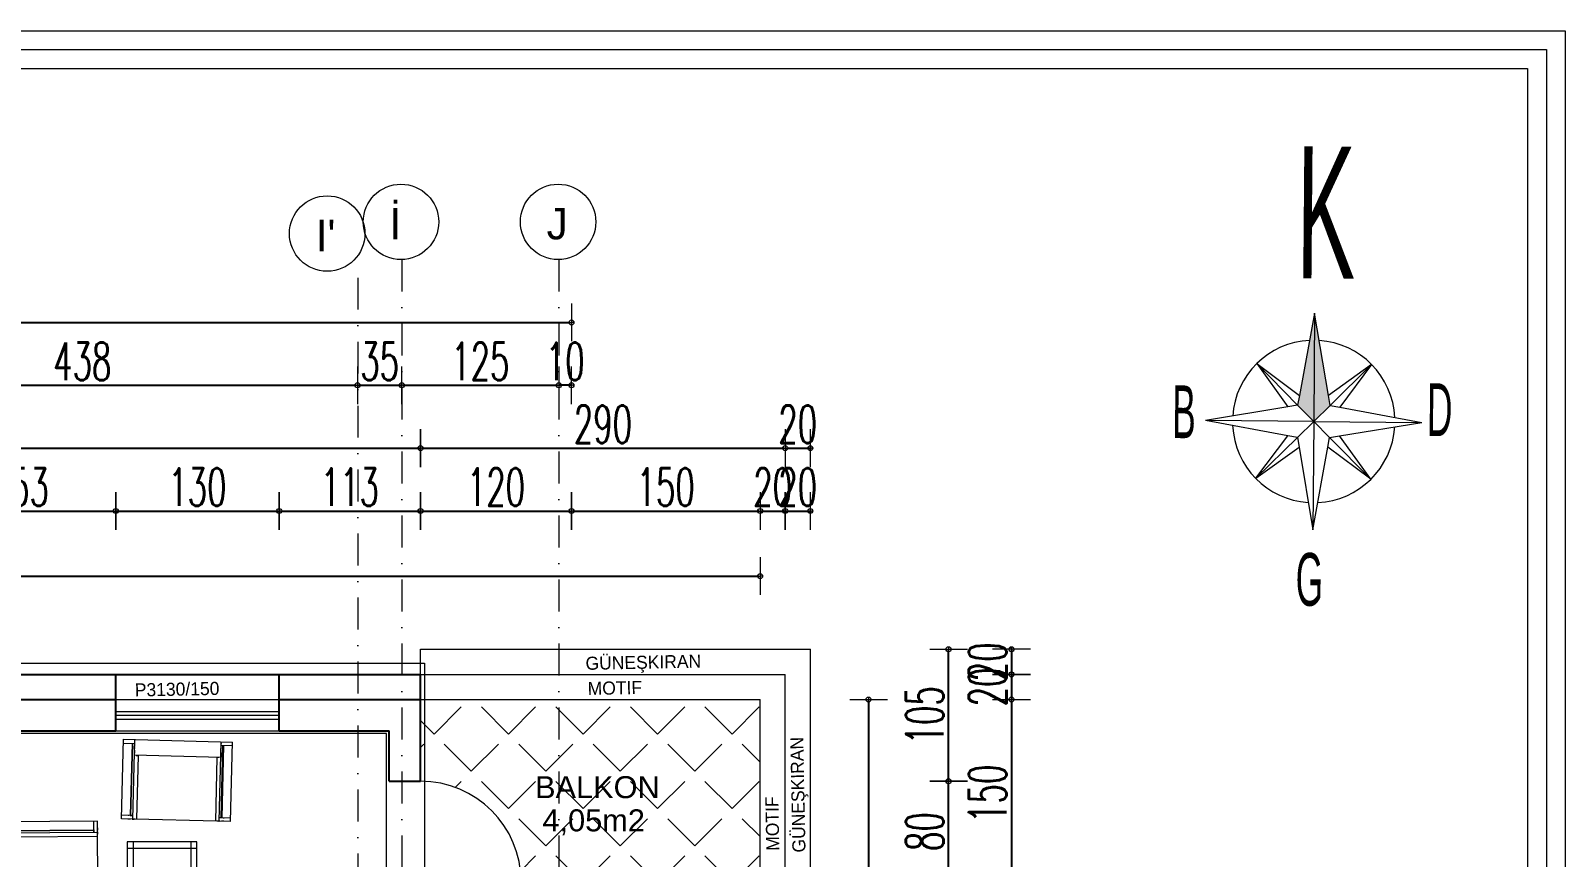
# Model space of a CAD drawing. Header units: millimetres. Extents: x -16104 to 67872, y -88009 to 12107.
# Drawn here: x 19817 to 21038, y 11449 to 12107 of the extents above; entities that cross this region are included whole.
import ezdxf

# ---------------------------------------------------------------- set-up
doc = ezdxf.new("R2010")
doc.units = ezdxf.units.MM
doc.linetypes.add('ACAD_ISO07W100', pattern=[3, 0, -3])
doc.linetypes.add('DASHDOTX2', pattern=[50.8, 25.4, -12.7, 0, -12.7])
doc.layers.get('0').update_dxf_attribs({"color": 241})
for name, color, linetype, lineweight in [('AKS', 1, 'ACAD_ISO07W100', 5), ('akslar', 144, 'Continuous', 20), ('bacas', 11, 'Continuous', 5), ('balkon', 6, 'Continuous', 5), ('c05', 32, 'Continuous', 13), ('duvar', 123, 'Continuous', 25), ('emsal&kolon', 1, 'Continuous', 5), ('kapı', 3, 'Continuous', 5), ('MEKAN ADI', 31, 'Continuous', 5), ('OLCU', 54, 'Continuous', 13), ('PAFTA ADI', 41, 'Continuous', 5), ('pencere', 5, 'Continuous', 5), ('POZ', 36, 'Continuous', 18), ('SıVA', 40, 'Continuous', 9), ('tefriş', 30, 'Continuous', 5), ('ÇİZGİ', 253, 'Continuous', 18), ('ÖLÇÜ', 252, 'Continuous', 20)]:
    doc.layers.add(name, color=color, linetype=linetype, lineweight=lineweight)
doc.styles.add('DIM', font='Txttw.shx', dxfattribs={"width": 0.6})
doc.styles.add('M2', font='stylu.ttf', dxfattribs={"height": 10})
doc.styles.add('MEKAN ADI', font='stylu.ttf', dxfattribs={"width": 0.5, "height": 25})
doc.dimstyles.new('50', dxfattribs={"dimscale": 0, "dimtxt": 30, "dimasz": 1, "dimexe": 0, "dimexo": 2, "dimgap": 4, "dimtad": 1, "dimdec": 0, "dimzin": 0, "dimdsep": 46, "dimtxsty": 'DIM', "dimblk1": 'DOT', "dimblk2": 'DOT', "dimsah": 1, "dimcen": 1.5, "dimdle": 3, "dimse1": 1, "dimse2": 1, "dimclrd": 256, "dimclre": 9, "dimclrt": 256, "dimadec": 0, "dimazin": 0, "dimtfac": 0.24, "dimtdec": 0, "dimtix": 1, "dimtmove": 2, "dimatfit": 3, "dimldrblk": 'DOT', "dimfxl": 0, "dimtolj": 1, "dimtzin": 15, "dimarcsym": 0})

# ---------------------------------------------------------------- blocks, each defined once
blk = doc.blocks.new('DOT')
for p, q in [((0, 15), (0, -15)), ((-2, 0), (0, 0)), ((2, 0), (0, 0))]:
    blk.add_line(p, q)
blk.add_circle((0, 0), 2)
blk = doc.blocks.new('*D4582')
at = {"layer": 'Defpoints', "color": 0, "transparency": 16777216}
for p in [(20014.8, 11725), (19884.8, 11675), (20014.8, 11675)]:
    blk.add_point(p, dxfattribs=at)
at = {"layer": 'OLCU', "lineweight": -2, "transparency": 16777216}
blk.add_line((19885.8, 11725), (20013.8, 11725), dxfattribs=at)
at = {"layer": 'OLCU', "lineweight": -2, "transparency": 16777216, "rotation": 180}
blk.add_blockref('DOT', (19884.8, 11725), dxfattribs=at)
at = {"layer": 'OLCU', "lineweight": -2, "transparency": 16777216}
blk.add_blockref('DOT', (20014.8, 11725), dxfattribs=at)
at = {"layer": 'OLCU', "transparency": 16777216, "insert": (19949.8, 11744), "char_height": 30, "attachment_point": 5, "style": 'DIM'}
blk.add_mtext('\\A1;130', dxfattribs=at)
blk = doc.blocks.new('*D4583')
at = {"layer": 'Defpoints', "color": 0, "transparency": 16777216}
for p in [(20127.3, 11725), (20014.8, 11675), (20127.3, 11675)]:
    blk.add_point(p, dxfattribs=at)
at = {"layer": 'OLCU', "lineweight": -2, "transparency": 16777216}
blk.add_line((20015.8, 11725), (20126.3, 11725), dxfattribs=at)
at = {"layer": 'OLCU', "lineweight": -2, "transparency": 16777216, "rotation": 180}
blk.add_blockref('DOT', (20014.8, 11725), dxfattribs=at)
at = {"layer": 'OLCU', "lineweight": -2, "transparency": 16777216}
blk.add_blockref('DOT', (20127.3, 11725), dxfattribs=at)
at = {"layer": 'OLCU', "transparency": 16777216, "insert": (20071, 11744), "char_height": 30, "attachment_point": 5, "style": 'DIM'}
blk.add_mtext('\\A1;113', dxfattribs=at)
blk = doc.blocks.new('*D4584')
at = {"layer": 'Defpoints', "color": 0, "transparency": 16777216}
for p in [(18317.3, 11775), (20127.3, 11775), (20127.3, 11740)]:
    blk.add_point(p, dxfattribs=at)
at = {"layer": 'OLCU', "lineweight": -2, "transparency": 16777216}
blk.add_line((18318.3, 11775), (20126.3, 11775), dxfattribs=at)
at = {"layer": 'OLCU', "lineweight": -2, "transparency": 16777216, "rotation": 180}
blk.add_blockref('DOT', (18317.3, 11775), dxfattribs=at)
at = {"layer": 'OLCU', "lineweight": -2, "transparency": 16777216}
blk.add_blockref('DOT', (20127.3, 11775), dxfattribs=at)
at = {"layer": 'OLCU', "transparency": 16777216, "insert": (19222.3, 11794), "char_height": 30, "attachment_point": 5, "style": 'DIM'}
blk.add_mtext('\\A1;1810', dxfattribs=at)
blk = doc.blocks.new('*D4591')
at = {"layer": 'Defpoints', "color": 0, "transparency": 16777216}
for p in [(19639.3, 11825), (20077.1, 11825), (20077.1, 11825)]:
    blk.add_point(p, dxfattribs=at)
at = {"layer": 'OLCU', "lineweight": -2, "transparency": 16777216}
blk.add_line((19640.3, 11825), (20076.1, 11825), dxfattribs=at)
at = {"layer": 'OLCU', "lineweight": -2, "transparency": 16777216, "rotation": 180}
blk.add_blockref('DOT', (19639.3, 11825), dxfattribs=at)
at = {"layer": 'OLCU', "lineweight": -2, "transparency": 16777216}
blk.add_blockref('DOT', (20077.1, 11825), dxfattribs=at)
at = {"layer": 'OLCU', "transparency": 16777216, "insert": (19858.2, 11844), "char_height": 30, "attachment_point": 5, "style": 'DIM'}
blk.add_mtext('\\A1;438', dxfattribs=at)
blk = doc.blocks.new('*D4592')
at = {"layer": 'Defpoints', "color": 0, "transparency": 16777216}
for p in [(20112.3, 11825), (20237.3, 11825), (20237.3, 11825)]:
    blk.add_point(p, dxfattribs=at)
at = {"layer": 'OLCU', "lineweight": -2, "transparency": 16777216}
blk.add_line((20113.3, 11825), (20236.3, 11825), dxfattribs=at)
at = {"layer": 'OLCU', "lineweight": -2, "transparency": 16777216, "rotation": 180}
blk.add_blockref('DOT', (20112.3, 11825), dxfattribs=at)
at = {"layer": 'OLCU', "lineweight": -2, "transparency": 16777216}
blk.add_blockref('DOT', (20237.3, 11825), dxfattribs=at)
at = {"layer": 'OLCU', "transparency": 16777216, "insert": (20174.8, 11844), "char_height": 30, "attachment_point": 5, "style": 'DIM'}
blk.add_mtext('\\A1;125', dxfattribs=at)
blk = doc.blocks.new('*D4593')
at = {"layer": 'Defpoints', "color": 0, "transparency": 16777216}
for p in [(20237.3, 11825), (20247.3, 11790), (20237.3, 10742.8)]:
    blk.add_point(p, dxfattribs=at)
at = {"layer": 'OLCU', "lineweight": -2, "transparency": 16777216}
for p, q in [((20236.3, 11825), (20235.3, 11825)), ((20247.3, 11825), (20237.3, 11825)), ((20248.3, 11825), (20249.3, 11825))]:
    blk.add_line(p, q, dxfattribs=at)
blk.add_blockref('DOT', (20237.3, 11825), dxfattribs=at)
at = {"layer": 'OLCU', "lineweight": -2, "transparency": 16777216, "rotation": 180}
blk.add_blockref('DOT', (20247.3, 11825), dxfattribs=at)
at = {"layer": 'OLCU', "transparency": 16777216, "insert": (20242.3, 11844), "char_height": 30, "attachment_point": 5, "style": 'DIM'}
blk.add_mtext('\\A1;10', dxfattribs=at)
blk = doc.blocks.new('*D4594')
at = {"layer": 'Defpoints', "color": 0, "transparency": 16777216}
for p in [(20247.3, 11875), (18197.3, 11840), (20247.3, 11840)]:
    blk.add_point(p, dxfattribs=at)
at = {"layer": 'OLCU', "lineweight": -2, "transparency": 16777216}
blk.add_line((18198.3, 11875), (20246.3, 11875), dxfattribs=at)
at = {"layer": 'OLCU', "lineweight": -2, "transparency": 16777216, "rotation": 180}
blk.add_blockref('DOT', (18197.3, 11875), dxfattribs=at)
at = {"layer": 'OLCU', "lineweight": -2, "transparency": 16777216}
blk.add_blockref('DOT', (20247.3, 11875), dxfattribs=at)
at = {"layer": 'OLCU', "transparency": 16777216, "insert": (19222.3, 11894), "char_height": 30, "attachment_point": 5, "style": 'DIM'}
blk.add_mtext('\\A1;2050', dxfattribs=at)
blk = doc.blocks.new('*D4620')
at = {"layer": 'Defpoints', "color": 0, "transparency": 16777216}
for p in [(20497.3, 11510), (20547.3, 11510), (20497.3, 11430)]:
    blk.add_point(p, dxfattribs=at)
at = {"layer": 'OLCU', "lineweight": -2, "transparency": 16777216}
blk.add_line((20547.3, 11431), (20547.3, 11509), dxfattribs=at)
for p, rotation in [((20547.3, 11510), 90), ((20547.3, 11430), 270)]:
    blk.add_blockref('DOT', p, dxfattribs=dict(at, rotation=rotation))
at = {"layer": 'OLCU', "transparency": 16777216, "insert": (20528.3, 11470), "char_height": 30, "attachment_point": 5, "rotation": 90, "style": 'DIM'}
blk.add_mtext('\\A1;80', dxfattribs=at)
blk = doc.blocks.new('*D4621')
at = {"layer": 'Defpoints', "color": 0, "transparency": 16777216}
for p in [(20497.3, 11615), (20547.3, 11615), (20497.3, 11510)]:
    blk.add_point(p, dxfattribs=at)
at = {"layer": 'OLCU', "lineweight": -2, "transparency": 16777216}
blk.add_line((20547.3, 11511), (20547.3, 11614), dxfattribs=at)
for p, rotation in [((20547.3, 11615), 90), ((20547.3, 11510), 270)]:
    blk.add_blockref('DOT', p, dxfattribs=dict(at, rotation=rotation))
at = {"layer": 'OLCU', "transparency": 16777216, "insert": (20528.3, 11562.5), "char_height": 30, "attachment_point": 5, "rotation": 90, "style": 'DIM'}
blk.add_mtext('\\A1;105', dxfattribs=at)
blk = doc.blocks.new('*D4622')
at = {"layer": 'Defpoints', "color": 0, "transparency": 16777216}
for p in [(20497.3, 11615), (20497.3, 11595), (20597.3, 11595)]:
    blk.add_point(p, dxfattribs=at)
at = {"layer": 'OLCU', "lineweight": -2, "transparency": 16777216}
for p, q in [((20597.3, 11616), (20597.3, 11617)), ((20597.3, 11615), (20597.3, 11595)), ((20597.3, 11594), (20597.3, 11593))]:
    blk.add_line(p, q, dxfattribs=at)
for p, rotation in [((20597.3, 11615), 270), ((20597.3, 11595), 90)]:
    blk.add_blockref('DOT', p, dxfattribs=dict(at, rotation=rotation))
at = {"layer": 'OLCU', "transparency": 16777216, "insert": (20578.3, 11605), "char_height": 30, "attachment_point": 5, "rotation": 90, "style": 'DIM'}
blk.add_mtext('\\A1;20', dxfattribs=at)
blk = doc.blocks.new('*D4623')
at = {"layer": 'Defpoints', "color": 0, "transparency": 16777216}
for p in [(20498.6, 11575), (20497.3, 11425), (20597.3, 11425)]:
    blk.add_point(p, dxfattribs=at)
at = {"layer": 'OLCU', "lineweight": -2, "transparency": 16777216}
blk.add_line((20597.3, 11574), (20597.3, 11426), dxfattribs=at)
for p, rotation in [((20597.3, 11575), 90), ((20597.3, 11425), 270)]:
    blk.add_blockref('DOT', p, dxfattribs=dict(at, rotation=rotation))
at = {"layer": 'OLCU', "transparency": 16777216, "insert": (20578.3, 11500), "char_height": 30, "attachment_point": 5, "rotation": 90, "style": 'DIM'}
blk.add_mtext('\\A1;150', dxfattribs=at)
blk = doc.blocks.new('*D4646')
at = {"layer": 'Defpoints', "color": 0, "transparency": 16777216}
for p in [(20127.3, 11775), (20417.3, 11775), (20417.3, 11775)]:
    blk.add_point(p, dxfattribs=at)
at = {"layer": 'OLCU', "lineweight": -2, "transparency": 16777216}
blk.add_line((20128.3, 11775), (20416.3, 11775), dxfattribs=at)
at = {"layer": 'OLCU', "lineweight": -2, "transparency": 16777216, "rotation": 180}
blk.add_blockref('DOT', (20127.3, 11775), dxfattribs=at)
at = {"layer": 'OLCU', "lineweight": -2, "transparency": 16777216}
blk.add_blockref('DOT', (20417.3, 11775), dxfattribs=at)
at = {"layer": 'OLCU', "transparency": 16777216, "insert": (20272.3, 11794), "char_height": 30, "attachment_point": 5, "style": 'DIM'}
blk.add_mtext('\\A1;290', dxfattribs=at)
blk = doc.blocks.new('*D4647')
at = {"layer": 'Defpoints', "color": 0, "transparency": 16777216}
for p in [(20417.3, 11775), (20437.3, 11775), (20437.3, 11775)]:
    blk.add_point(p, dxfattribs=at)
at = {"layer": 'OLCU', "lineweight": -2, "transparency": 16777216}
for p, q in [((20416.3, 11775), (20415.3, 11775)), ((20417.3, 11775), (20437.3, 11775)), ((20438.3, 11775), (20439.3, 11775))]:
    blk.add_line(p, q, dxfattribs=at)
blk.add_blockref('DOT', (20417.3, 11775), dxfattribs=at)
at = {"layer": 'OLCU', "lineweight": -2, "transparency": 16777216, "rotation": 180}
blk.add_blockref('DOT', (20437.3, 11775), dxfattribs=at)
at = {"layer": 'OLCU', "transparency": 16777216, "insert": (20427.3, 11794), "char_height": 30, "attachment_point": 5, "style": 'DIM'}
blk.add_mtext('\\A1;20', dxfattribs=at)
blk = doc.blocks.new('*D4648')
at = {"layer": 'Defpoints', "color": 0, "transparency": 16777216}
for p in [(20127.3, 11725), (20247.3, 11725), (20247.3, 11725)]:
    blk.add_point(p, dxfattribs=at)
at = {"layer": 'OLCU', "lineweight": -2, "transparency": 16777216}
blk.add_line((20128.3, 11725), (20246.3, 11725), dxfattribs=at)
at = {"layer": 'OLCU', "lineweight": -2, "transparency": 16777216, "rotation": 180}
blk.add_blockref('DOT', (20127.3, 11725), dxfattribs=at)
at = {"layer": 'OLCU', "lineweight": -2, "transparency": 16777216}
blk.add_blockref('DOT', (20247.3, 11725), dxfattribs=at)
at = {"layer": 'OLCU', "transparency": 16777216, "insert": (20187.3, 11744), "char_height": 30, "attachment_point": 5, "style": 'DIM'}
blk.add_mtext('\\A1;120', dxfattribs=at)
blk = doc.blocks.new('*D4650')
at = {"layer": 'Defpoints', "color": 0, "transparency": 16777216}
for p in [(19732.3, 11725), (19884.8, 11725), (19884.8, 11725)]:
    blk.add_point(p, dxfattribs=at)
at = {"layer": 'OLCU', "lineweight": -2, "transparency": 16777216}
blk.add_line((19733.3, 11725), (19883.8, 11725), dxfattribs=at)
at = {"layer": 'OLCU', "lineweight": -2, "transparency": 16777216, "rotation": 180}
blk.add_blockref('DOT', (19732.3, 11725), dxfattribs=at)
at = {"layer": 'OLCU', "lineweight": -2, "transparency": 16777216}
blk.add_blockref('DOT', (19884.8, 11725), dxfattribs=at)
at = {"layer": 'OLCU', "transparency": 16777216, "insert": (19808.5, 11744), "char_height": 30, "attachment_point": 5, "style": 'DIM'}
blk.add_mtext('\\A1;153', dxfattribs=at)
blk = doc.blocks.new('NEWBLOCK4')
at = {"layer": 'bacas'}
for p, q in [((-0.851, 0.589), (-0.851, 2.087)), ((-0.093, 2.087), (-0.851, 2.087)), ((-0.821, 2.087), (-0.821, 1.997)), ((-0.121, 1.997), (-0.121, 2.087)), ((-0.093, 2.087), (-0.093, 0.589)), ((-0.093, 1.997), (-0.851, 1.997)), ((-0.841, 1.997), (-0.838, 1.997)), ((-0.833, 1.997), (-0.831, 1.997)), ((-0.821, 2.017), (-0.121, 2.017)), ((-0.121, 2.012), (-0.821, 2.012)), ((-0.796, 1.997), (-0.793, 1.997)), ((-0.788, 1.997), (-0.786, 1.997)), ((-0.781, 1.997), (-0.778, 1.997)), ((-0.773, 1.997), (-0.771, 1.997)), ((-0.768, 1.997), (-0.763, 1.997)), ((-0.761, 1.997), (-0.758, 1.997)), ((-0.756, 1.997), (-0.753, 1.997)), ((-0.751, 1.997), (-0.748, 1.997)), ((-0.746, 1.997), (-0.743, 1.997)), ((-0.741, 1.997), (-0.738, 1.997)), ((-0.736, 1.997), (-0.733, 1.997)), ((-0.731, 1.997), (-0.728, 1.997)), ((-0.726, 1.997), (-0.726, 0.679)), ((-0.726, 1.997), (-0.726, 1.994)), ((-0.726, 1.982), (-0.726, 1.967)), ((-0.726, 1.967), (-0.093, 1.967)), ((-0.121, 2.027), (-0.121, 2.034)), ((-0.121, 2.017), (-0.121, 2.002)), ((-0.121, 2.014), (-0.121, 2.012)), ((-0.093, 2.034), (-0.093, 2.014)), ((-0.093, 2.002), (-0.093, 1.982)), ((-0.093, 1.994), (-0.093, 1.997)), ((-0.851, 1.337), (-0.093, 1.337)), ((-0.093, 1.343), (-0.726, 1.343)), ((-0.093, 1.332), (-0.726, 1.332)), ((-0.093, 0.679), (-0.851, 0.679)), ((-0.841, 0.679), (-0.838, 0.679)), ((-0.833, 0.679), (-0.831, 0.679)), ((-0.821, 0.589), (-0.821, 0.679)), ((-0.121, 0.664), (-0.821, 0.664)), ((-0.821, 0.659), (-0.121, 0.659)), ((-0.796, 0.679), (-0.793, 0.679)), ((-0.788, 0.679), (-0.786, 0.679)), ((-0.781, 0.679), (-0.778, 0.679)), ((-0.773, 0.679), (-0.771, 0.679)), ((-0.768, 0.679), (-0.763, 0.679)), ((-0.761, 0.679), (-0.758, 0.679)), ((-0.756, 0.679), (-0.753, 0.679)), ((-0.751, 0.679), (-0.748, 0.679)), ((-0.746, 0.679), (-0.743, 0.679)), ((-0.741, 0.679), (-0.738, 0.679)), ((-0.736, 0.679), (-0.733, 0.679)), ((-0.731, 0.679), (-0.728, 0.679)), ((-0.726, 0.694), (-0.726, 0.709)), ((-0.726, 0.709), (-0.093, 0.709)), ((-0.726, 0.679), (-0.726, 0.682)), ((-0.121, 0.679), (-0.121, 0.589)), ((-0.121, 0.659), (-0.121, 0.674)), ((-0.121, 0.662), (-0.121, 0.664)), ((-0.121, 0.649), (-0.121, 0.642)), ((-0.093, 0.674), (-0.093, 0.694)), ((-0.093, 0.682), (-0.093, 0.679)), ((-0.093, 0.642), (-0.093, 0.662)), ((-0.093, 0.589), (-0.851, 0.589))]:
    blk.add_line(p, q, dxfattribs=at)
blk = doc.blocks.new('NEWBLOCK5')
at = {"layer": 'bacas'}
for p, q in [((1.47, -0.196), (0.373, -0.196)), ((0.373, -0.196), (0.373, -0.749)), ((0.423, -0.196), (0.423, -0.749)), ((1.42, -0.196), (1.42, -0.749)), ((1.47, -0.749), (1.47, -0.196)), ((0.373, -0.246), (1.47, -0.246)), ((1.47, -0.701), (0.373, -0.701)), ((0.373, -0.749), (1.47, -0.749))]:
    blk.add_line(p, q, dxfattribs=at)
blk = doc.blocks.new('tekli.')
at = {"layer": 'bacas'}
for p, q in [((43.4, 0), (-43.4, 0)), ((-43.4, 0), (-43.4, -63.2)), ((-38.2, 0), (-36.2, 0)), ((-34.9, 0), (-32.9, 0)), ((-34.2, 0), (-34.4, 0)), ((-34.4, 0), (-34.4, -63.2)), ((-31.4, -50.7), (-31.4, 0)), ((31.4, -50.7), (31.4, 0)), ((34.9, 0), (32.9, 0)), ((34.2, 0), (34.4, 0)), ((34.4, 0), (34.4, -63.2)), ((38.2, 0), (36.2, 0)), ((43.4, 0), (43.4, -63.2)), ((-34.4, -2.8), (-43.4, -2.8)), ((-37.4, -2.8), (-38.2, -2.8)), ((-36.4, -60.2), (-36.4, -2.8)), ((-36.4, -2.8), (-34.9, -2.8)), ((-36.2, -2.8), (-35.9, -2.8)), ((-35.9, -2.8), (-35.9, -60.2)), ((34.4, -2.8), (43.4, -2.8)), ((36.4, -2.8), (34.9, -2.8)), ((35.9, -2.8), (35.9, -60.2)), ((36.2, -2.8), (35.9, -2.8)), ((36.4, -60.2), (36.4, -2.8)), ((37.4, -2.8), (38.2, -2.8)), ((-43.4, -60.2), (-34.4, -60.2)), ((34.4, -50.7), (-34.4, -50.7)), ((-34.4, -50.7), (-34.2, -50.7)), ((-34.4, -51.2), (-34.4, -50.9)), ((-34.4, -51.7), (-34.4, -51.4)), ((-34.4, -52.2), (-34.4, -51.9)), ((-34.4, -52.7), (-34.4, -52.4)), ((-34.4, -53.2), (-34.4, -52.9)), ((-34.4, -53.7), (-34.4, -53.4)), ((-34.4, -54.2), (-34.4, -53.9)), ((-34.4, -54.9), (-34.4, -54.4)), ((-34.4, -55.4), (-34.4, -55.2)), ((-34.4, -56.2), (-34.4, -55.9)), ((-34.4, -56.9), (-34.4, -56.7)), ((-34.4, -57.7), (-34.4, -57.4)), ((-32.9, -50.7), (-31.4, -50.7)), ((32.9, -50.7), (31.4, -50.7)), ((34.4, -50.7), (34.2, -50.7)), ((34.4, -51.2), (34.4, -50.9)), ((34.4, -51.7), (34.4, -51.4)), ((34.4, -52.2), (34.4, -51.9)), ((34.4, -52.7), (34.4, -52.4)), ((34.4, -53.2), (34.4, -52.9)), ((34.4, -53.7), (34.4, -53.4)), ((34.4, -54.2), (34.4, -53.9)), ((34.4, -54.9), (34.4, -54.4)), ((34.4, -55.4), (34.4, -55.2)), ((34.4, -56.2), (34.4, -55.9)), ((34.4, -56.9), (34.4, -56.7)), ((34.4, -57.7), (34.4, -57.4)), ((43.4, -60.2), (34.4, -60.2)), ((-43.4, -63.2), (43.4, -63.2)), ((-34.4, -61.4), (-34.4, -61.2)), ((-34.4, -62.2), (-34.4, -61.9)), ((34.4, -61.4), (34.4, -61.2)), ((34.4, -62.2), (34.4, -61.9))]:
    blk.add_line(p, q, dxfattribs=at)
blk = doc.blocks.new('*D4682')
at = {"layer": 'Defpoints', "color": 0, "transparency": 16777216}
for p in [(18047.3, 11673.2), (20397.3, 11673.2), (20397.3, 11673.2)]:
    blk.add_point(p, dxfattribs=at)
at = {"layer": 'OLCU', "lineweight": -2, "transparency": 16777216}
blk.add_line((18048.3, 11673.2), (20396.3, 11673.2), dxfattribs=at)
at = {"layer": 'OLCU', "lineweight": -2, "transparency": 16777216, "rotation": 180}
blk.add_blockref('DOT', (18047.3, 11673.2), dxfattribs=at)
at = {"layer": 'OLCU', "lineweight": -2, "transparency": 16777216}
blk.add_blockref('DOT', (20397.3, 11673.2), dxfattribs=at)
at = {"layer": 'OLCU', "transparency": 16777216, "insert": (19222.3, 11692.2), "char_height": 30, "attachment_point": 5, "style": 'DIM'}
blk.add_mtext('\\A1;2350', dxfattribs=at)
blk = doc.blocks.new('*D4685')
at = {"layer": 'Defpoints', "color": 0, "transparency": 16777216}
for p in [(20483.6, 11575), (20483.6, 9465.5), (20483.6, 9465.5)]:
    blk.add_point(p, dxfattribs=at)
at = {"layer": 'OLCU', "lineweight": -2, "transparency": 16777216}
blk.add_line((20483.6, 11574), (20483.6, 9466.5), dxfattribs=at)
for p, rotation in [((20483.6, 11575), 90), ((20483.6, 9465.5), 270)]:
    blk.add_blockref('DOT', p, dxfattribs=dict(at, rotation=rotation))
at = {"layer": 'OLCU', "transparency": 16777216, "insert": (20464.6, 10520.3), "char_height": 30, "attachment_point": 5, "rotation": 90, "style": 'DIM'}
blk.add_mtext('\\A1;2110', dxfattribs=at)
blk = doc.blocks.new('*D4689')
at = {"layer": 'Defpoints', "color": 0, "transparency": 16777216}
for p in [(20247.3, 11725), (20397.3, 11725), (20397.3, 11725)]:
    blk.add_point(p, dxfattribs=at)
at = {"layer": 'OLCU', "lineweight": -2, "transparency": 16777216}
blk.add_line((20248.3, 11725), (20396.3, 11725), dxfattribs=at)
at = {"layer": 'OLCU', "lineweight": -2, "transparency": 16777216, "rotation": 180}
blk.add_blockref('DOT', (20247.3, 11725), dxfattribs=at)
at = {"layer": 'OLCU', "lineweight": -2, "transparency": 16777216}
blk.add_blockref('DOT', (20397.3, 11725), dxfattribs=at)
at = {"layer": 'OLCU', "transparency": 16777216, "insert": (20322.3, 11744), "char_height": 30, "attachment_point": 5, "style": 'DIM'}
blk.add_mtext('\\A1;150', dxfattribs=at)
blk = doc.blocks.new('*D4690')
at = {"layer": 'Defpoints', "color": 0, "transparency": 16777216}
for p in [(20397.3, 11725), (20417.3, 11725), (20417.3, 11725)]:
    blk.add_point(p, dxfattribs=at)
at = {"layer": 'OLCU', "lineweight": -2, "transparency": 16777216}
for p, q in [((20396.3, 11725), (20395.3, 11725)), ((20397.3, 11725), (20417.3, 11725)), ((20418.3, 11725), (20419.3, 11725))]:
    blk.add_line(p, q, dxfattribs=at)
blk.add_blockref('DOT', (20397.3, 11725), dxfattribs=at)
at = {"layer": 'OLCU', "lineweight": -2, "transparency": 16777216, "rotation": 180}
blk.add_blockref('DOT', (20417.3, 11725), dxfattribs=at)
at = {"layer": 'OLCU', "transparency": 16777216, "insert": (20407.3, 11744), "char_height": 30, "attachment_point": 5, "style": 'DIM'}
blk.add_mtext('\\A1;20', dxfattribs=at)
blk = doc.blocks.new('*D4691')
at = {"layer": 'Defpoints', "color": 0, "transparency": 16777216}
for p in [(20417.3, 11725), (20437.3, 11725), (20437.3, 11725)]:
    blk.add_point(p, dxfattribs=at)
at = {"layer": 'OLCU', "lineweight": -2, "transparency": 16777216}
for p, q in [((20416.3, 11725), (20415.3, 11725)), ((20417.3, 11725), (20437.3, 11725)), ((20438.3, 11725), (20439.3, 11725))]:
    blk.add_line(p, q, dxfattribs=at)
blk.add_blockref('DOT', (20417.3, 11725), dxfattribs=at)
at = {"layer": 'OLCU', "lineweight": -2, "transparency": 16777216, "rotation": 180}
blk.add_blockref('DOT', (20437.3, 11725), dxfattribs=at)
at = {"layer": 'OLCU', "transparency": 16777216, "insert": (20427.3, 11744), "char_height": 30, "attachment_point": 5, "style": 'DIM'}
blk.add_mtext('\\A1;20', dxfattribs=at)
blk = doc.blocks.new('*D4696')
at = {"layer": 'Defpoints', "color": 0, "transparency": 16777216}
for p in [(20497.3, 11595), (20497.3, 11575), (20597.3, 11575)]:
    blk.add_point(p, dxfattribs=at)
at = {"layer": 'OLCU', "lineweight": -2, "transparency": 16777216}
for p, q in [((20597.3, 11596), (20597.3, 11597)), ((20597.3, 11595), (20597.3, 11575)), ((20597.3, 11574), (20597.3, 11573))]:
    blk.add_line(p, q, dxfattribs=at)
for p, rotation in [((20597.3, 11595), 270), ((20597.3, 11575), 90)]:
    blk.add_blockref('DOT', p, dxfattribs=dict(at, rotation=rotation))
at = {"layer": 'OLCU', "transparency": 16777216, "insert": (20578.3, 11585), "char_height": 30, "attachment_point": 5, "rotation": 90, "style": 'DIM'}
blk.add_mtext('\\A1;20', dxfattribs=at)
blk = doc.blocks.new('*D4715')
at = {"layer": 'Defpoints', "color": 0, "transparency": 16777216}
for p in [(20077.1, 11825), (20112.3, 11825), (20112.3, 11825)]:
    blk.add_point(p, dxfattribs=at)
at = {"layer": 'OLCU', "lineweight": -2, "transparency": 16777216}
for p, q in [((20076.1, 11825), (20075.1, 11825)), ((20077.1, 11825), (20112.3, 11825)), ((20113.3, 11825), (20114.3, 11825))]:
    blk.add_line(p, q, dxfattribs=at)
blk.add_blockref('DOT', (20077.1, 11825), dxfattribs=at)
at = {"layer": 'OLCU', "lineweight": -2, "transparency": 16777216, "rotation": 180}
blk.add_blockref('DOT', (20112.3, 11825), dxfattribs=at)
at = {"layer": 'OLCU', "transparency": 16777216, "insert": (20094.7, 11844), "char_height": 30, "attachment_point": 5, "style": 'DIM'}
blk.add_mtext('\\A1;35', dxfattribs=at)

msp = doc.modelspace()

# ---------------------------------------------------------------- hatches: boundary and pattern name
at = {"layer": 'ÇİZGİ'}
h = msp.add_hatch(color=256, dxfattribs=at)
h.paths.add_polyline_path([(20837.7, 11796.2), (20850.7, 11809), (20849.4, 11816.8), (20838.4, 11882.3)])
h.paths.add_polyline_path([(20838.4, 11882.3), (20826.3, 11816.9), (20824.9, 11809.2), (20837.7, 11796.2)])
at = {"layer": 'ÖLÇÜ'}
h = msp.add_hatch(dxfattribs=at)
h.set_pattern_fill('ANGLE,_O', color=256, scale=6, angle=45)
h.set_pattern_definition([(45, (3601.717, 17059.605), (-29.63485, 29.63485), [30.48, -11.43]), (135, (3601.717, 17059.605), (-29.63485, -29.63485), [30.48, -11.43])])
h.paths.add_polyline_path([(20397.3, 11575), (20237.3, 11575), (20237.3, 11425), (20247.3, 11425), (20397.3, 11425)])
h.paths.add_polyline_path([(20237.3, 11575), (20127.3, 11575), (20127.3, 11510, -0.414214), (20207.3, 11430), (20127.3, 11430), (20127.3, 11425), (20237.3, 11425)])
h.paths.add_polyline_path([(20219.8, 11492.3), (20308.5, 11492.3), (20308.5, 11462.5), (20219.8, 11462.5)], flags=9)
h.paths.add_polyline_path([(20217.7, 11518.7), (20321.9, 11518.7), (20321.9, 11491.9), (20217.7, 11491.9)], flags=9)

# ---------------------------------------------------------------- linework, layer by layer
at = {"layer": 'AKS', "linetype": 'ByBlock'}
for centre in [(20053, 11945.7), (20111.7, 11955), (20236.7, 11955)]:
    msp.add_circle(centre, 30, dxfattribs=at)
at = {"layer": 'akslar', "linetype": 'DASHDOTX2'}
for p, q in [((20112.3, 11925), (20112.3, 9115.5)), ((20237.3, 11925), (20237.3, 9115.5)), ((20077.3, 11910.6), (20077.3, 9101.1))]:
    msp.add_line(p, q, dxfattribs=at)
at = {"layer": 'balkon'}
for p, q in [((20127.3, 11615), (20437.3, 11615)), ((20127.3, 11595), (20127.3, 11615)), ((20437.3, 11425), (20437.3, 11615)), ((20127.3, 11595), (20417.3, 11595)), ((20417.3, 11425), (20417.3, 11595)), ((20127.3, 11575), (20397.3, 11575)), ((20397.3, 11425), (20397.3, 11575))]:
    msp.add_line(p, q, dxfattribs=at)
at = {"layer": 'c05'}
for points in [[(21037.8, 8939.6), (21037.8, 8729.3), (17507.6, 8729.3), (17507.6, 12107.1), (21037.8, 12107.1), (21037.8, 10251)], [(21022.8, 8939.6), (21022.8, 8744.3), (17522.6, 8744.3), (17522.6, 12092.1), (21022.8, 12092.1), (21022.8, 10251)], [(21007.8, 8939.6), (21007.8, 8759.3), (17537.6, 8759.3), (17537.6, 12077.1), (21007.8, 12077.1), (21007.8, 10251)]]:
    msp.add_lwpolyline(points, dxfattribs=at)
at = {"layer": 'duvar'}
for p, q in [((18429.8, 11595), (20014.8, 11595)), ((19732.3, 11595), (19884.8, 11595)), ((19884.8, 11550), (19884.8, 11595)), ((20014.8, 11595), (20127.3, 11595)), ((20014.8, 11550), (20014.8, 11595)), ((20127.3, 11575), (20127.3, 11595)), ((19732.3, 11575), (19884.8, 11575)), ((20014.8, 11575), (20127.3, 11575)), ((20127.3, 11510), (20127.3, 11575)), ((19797.3, 11550), (19884.8, 11550)), ((20014.8, 11550), (20102.3, 11550)), ((20102.3, 11510), (20102.3, 11550)), ((20102.3, 11510), (20102.3, 11549)), ((20102.3, 11510), (20127.3, 11510))]:
    msp.add_line(p, q, dxfattribs=at)
at = {"layer": 'kapı'}
msp.add_arc((20127.3, 11430), 80, 0, 90, dxfattribs=at)
at = {"layer": 'pencere'}
for p, q in [((19884.8, 11575), (20014.8, 11575)), ((19884.8, 11575), (20014.8, 11575)), ((19884.8, 11565.5), (20014.8, 11565.5)), ((19884.8, 11562.5), (20014.8, 11562.5)), ((19884.8, 11559.5), (20014.8, 11559.5)), ((19884.8, 11550), (20014.8, 11550))]:
    msp.add_line(p, q, dxfattribs=at)
at = {"layer": 'SıVA'}
for points in [[(19787.3, 10217), (19787.3, 9702.5), (19652.3, 9702.5), (19652.3, 9442.5), (18870.3, 9442.5), (18870.3, 9612.5), (18650.3, 9612.5), (18650.3, 10467), (18188.3, 10467), (18188.3, 10981.7), (18018.3, 10981.7), (18018.3, 11434), (18308.3, 11434), (18308.3, 11604), (20130.3, 11604), (20130.3, 11434), (20420.3, 11434), (20420.3, 10981.7), (20250.3, 10981.7), (20250.3, 10487), (20090.3, 10487), (20090.3, 10217)], [(19799.3, 11548), (19799.3, 11151.7), (19892.3, 11151.7), (20100.3, 11151.7), (20100.3, 11430), (20100.3, 11510), (20100.3, 11548)]]:
    msp.add_lwpolyline(points, close=True, dxfattribs=at)
at = {"layer": 'ÇİZGİ'}
for p, q in [((20838.4, 11882.3), (20826.3, 11816.9)), ((20838.4, 11882.3), (20837.7, 11796.2)), ((20849.4, 11816.8), (20838.4, 11882.3)), ((20792.4, 11842.3), (20824.9, 11809.3)), ((20792.4, 11842.3), (20826.3, 11816.9)), ((20792.4, 11842.3), (20817.2, 11807.9)), ((20883.7, 11841.5), (20849.4, 11816.8)), ((20883.7, 11841.5), (20850.7, 11809)), ((20883.7, 11841.5), (20858.4, 11807.6)), ((20826.3, 11816.9), (20824.9, 11809.2)), ((20850.7, 11809), (20849.4, 11816.8)), ((20817.2, 11807.9), (20751.6, 11796.9)), ((20824.9, 11809.2), (20817.2, 11807.9)), ((20837.7, 11796.2), (20824.9, 11809.2)), ((20850.7, 11809), (20837.7, 11796.2)), ((20850.7, 11809), (20858.4, 11807.6)), ((20858.4, 11807.6), (20923.8, 11795.5)), ((20837.7, 11796.2), (20751.6, 11796.9)), ((20817, 11784.9), (20751.6, 11796.9)), ((20837.7, 11796.2), (20824.7, 11783.4)), ((20837.7, 11796.2), (20837, 11710.1)), ((20837.7, 11796.2), (20923.8, 11795.5)), ((20850.3, 11783.4), (20837.7, 11796.2)), ((20858.1, 11784.7), (20923.8, 11795.5)), ((20791.7, 11751), (20817, 11784.9)), ((20791.7, 11751), (20824.7, 11783.4)), ((20824.7, 11783.4), (20817, 11784.9)), ((20824.7, 11783.4), (20826, 11775.7)), ((20848.9, 11775.7), (20850.3, 11783.4)), ((20850.3, 11783.4), (20858.1, 11784.7)), ((20883, 11750.2), (20850.3, 11783.4)), ((20883, 11750.2), (20858.1, 11784.7)), ((20791.7, 11751), (20826, 11775.7)), ((20826, 11775.7), (20837, 11710.1)), ((20837, 11710.1), (20848.9, 11775.7)), ((20883, 11750.2), (20848.9, 11775.7))]:
    msp.add_line(p, q, dxfattribs=at)
for start, end in [(92.9042, 176.1457), (2.915, 86.135), (182.915, 266.135), (272.842, 356.2079)]:
    msp.add_arc((20837.7, 11796.2), 64.6, start, end, dxfattribs=at)

# ---------------------------------------------------------------- block references
at = {"layer": 'tefriş', "xscale": -1, "rotation": 178.5803692732854}
msp.add_blockref('tekli.', (19932.7, 11479.1), dxfattribs=at)
at = {"layer": 'tefriş', "yscale": 100, "zscale": 100}
for name, p, xscale, rotation in [('NEWBLOCK4', (19879.1, 11537.3), -99.99999999999491, 180.4047079229011), ('NEWBLOCK5', (19874.4, 11314.8), 100, 90)]:
    msp.add_blockref(name, p, dxfattribs=dict(at, xscale=xscale, rotation=rotation))

# ---------------------------------------------------------------- texts
at = {"layer": 'AKS', "char_height": 25, "width": 35.659, "attachment_point": 1}
for s, insert in [('{\\fComic Sans MS|b0|i0|c162|p66;İ}', (20102.6, 11966.1)), ('J', (20227.6, 11966.1)), ("\\pt0;I'", (20043.9, 11956.7))]:
    msp.add_mtext(s, dxfattribs=dict(at, insert=insert))
at = {"layer": 'emsal&kolon', "char_height": 17.5, "width": 1076.841}
for s, insert, attachment_point in [('{\\fArial|b0|i0|c162|p34;BALKON}', (20317.5, 11496.3), 9), ('{\\fArial|b0|i0|c162|p34;4,05m2}', (20224.2, 11466.9), 7)]:
    msp.add_mtext(s, dxfattribs=dict(at, insert=insert, attachment_point=attachment_point))
at = {"layer": 'MEKAN ADI', "style": 'MEKAN ADI', "width": 0.5}
for s, p in [('B', (20725, 11783)), ('D', (20927.6, 11784.7)), ('D', (20927.6, 11784.7)), ('G', (20823.2, 11649.7))]:
    msp.add_text(s, height=42, rotation=359.525, dxfattribs=at).set_placement(p)
at = {"layer": 'PAFTA ADI', "style": 'MEKAN ADI', "width": 0.5}
msp.add_text('K', height=105, rotation=359.525, dxfattribs=at).set_placement((20823.6, 11910.2))
at = {"layer": 'POZ', "style": 'M2', "flags": 4}
for tag, p, rotation in [('GÜNEŞKIRAN', (20258.6, 11598.6), 1.1392), ('P3130/150', (19900.1, 11577.4), 1.1392), ('MOTIF', (20260.3, 11578.6), 1.1392), ('GÜNEŞKIRAN', (20433.5, 11453.4), 91.1392), ('MOTIF', (20412.7, 11454.8), 91.1392)]:
    msp.add_attdef(tag, p, 'K1 80/210', height=10.4, rotation=rotation, dxfattribs=at)

# ---------------------------------------------------------------- dimensions: what is measured, and where the dimension line sits
at = {"layer": 'OLCU'}
for base, p1, p2, picture, middle in [((20247.3, 11875), (18197.3, 11840), (20247.3, 11840), '*D4594', (19222.3, 11894)), ((20077.1, 11825), (19639.3, 11825), (20077.1, 11825), '*D4591', (19858.2, 11844)), ((20112.3, 11825), (20077.1, 11825), (20112.3, 11825), '*D4715', (20094.7, 11844)), ((20237.3, 11825), (20112.3, 11825), (20237.3, 11825), '*D4592', (20174.8, 11844)), ((20237.3, 11825), (20247.3, 11790), (20237.3, 10742.8), '*D4593', (20242.3, 11844)), ((20127.3, 11775), (18317.3, 11775), (20127.3, 11740), '*D4584', (19222.3, 11794)), ((20417.3, 11775), (20127.3, 11775), (20417.3, 11775), '*D4646', (20272.3, 11794)), ((20437.3, 11775), (20417.3, 11775), (20437.3, 11775), '*D4647', (20427.3, 11794)), ((19884.7617054, 11725.0446397), (19732.2617054, 11725.0446397), (19884.7617054, 11725.0446397), '*D4650', (19808.5117054, 11744.0446397)), ((20014.8, 11725), (19884.8, 11675), (20014.8, 11675), '*D4582', (19949.8, 11744)), ((20127.2617054, 11725.0446397), (20014.7617054, 11675.0446397), (20127.2617054, 11675.0446397), '*D4583', (20071.0117054, 11744.0446397)), ((20247.3, 11725), (20127.3, 11725), (20247.3, 11725), '*D4648', (20187.3, 11744)), ((20397.3, 11725), (20247.3, 11725), (20397.3, 11725), '*D4689', (20322.3, 11744)), ((20417.3, 11725), (20397.3, 11725), (20417.3, 11725), '*D4690', (20407.3, 11744)), ((20437.3, 11725), (20417.3, 11725), (20437.3, 11725), '*D4691', (20427.3, 11744)), ((20397.3, 11673.2), (18047.3, 11673.2), (20397.3, 11673.2), '*D4682', (19222.3, 11692.2))]:
    dim = msp.add_linear_dim(base=base, p1=p1, p2=p2, dimstyle='50', override={"dimscale": 1}, dxfattribs=at)
    dim.commit()
    dim.dimension.update_dxf_attribs({"geometry": picture, "text_midpoint": middle})
for base, p1, p2, picture, middle in [((20597.3, 11595), (20497.3, 11615), (20497.3, 11595), '*D4622', (20578.3, 11605)), ((20547.3, 11615), (20497.3, 11510), (20497.3, 11615), '*D4621', (20528.3, 11562.5)), ((20597.3, 11575), (20497.3, 11595), (20497.3, 11575), '*D4696', (20578.3, 11585)), ((20597.3, 11425), (20498.6, 11575), (20497.3, 11425), '*D4623', (20578.3, 11500)), ((20547.3, 11510), (20497.3, 11430), (20497.3, 11510), '*D4620', (20528.3, 11470))]:
    dim = msp.add_linear_dim(base=base, p1=p1, p2=p2, angle=90, dimstyle='50', override={"dimscale": 1}, dxfattribs=at)
    dim.commit()
    dim.dimension.update_dxf_attribs({"geometry": picture, "text_midpoint": middle})
dim = msp.add_linear_dim(base=(20483.6, 9465.5), p1=(20483.6, 11575), p2=(20483.6, 9465.5), angle=90, text='2110', dimstyle='50', override={"dimscale": 1}, dxfattribs=at)
dim.commit()
dim.dimension.update_dxf_attribs({"geometry": '*D4685', "text_midpoint": (20464.6, 10520.3)})

doc.saveas('drawing.dxf')
